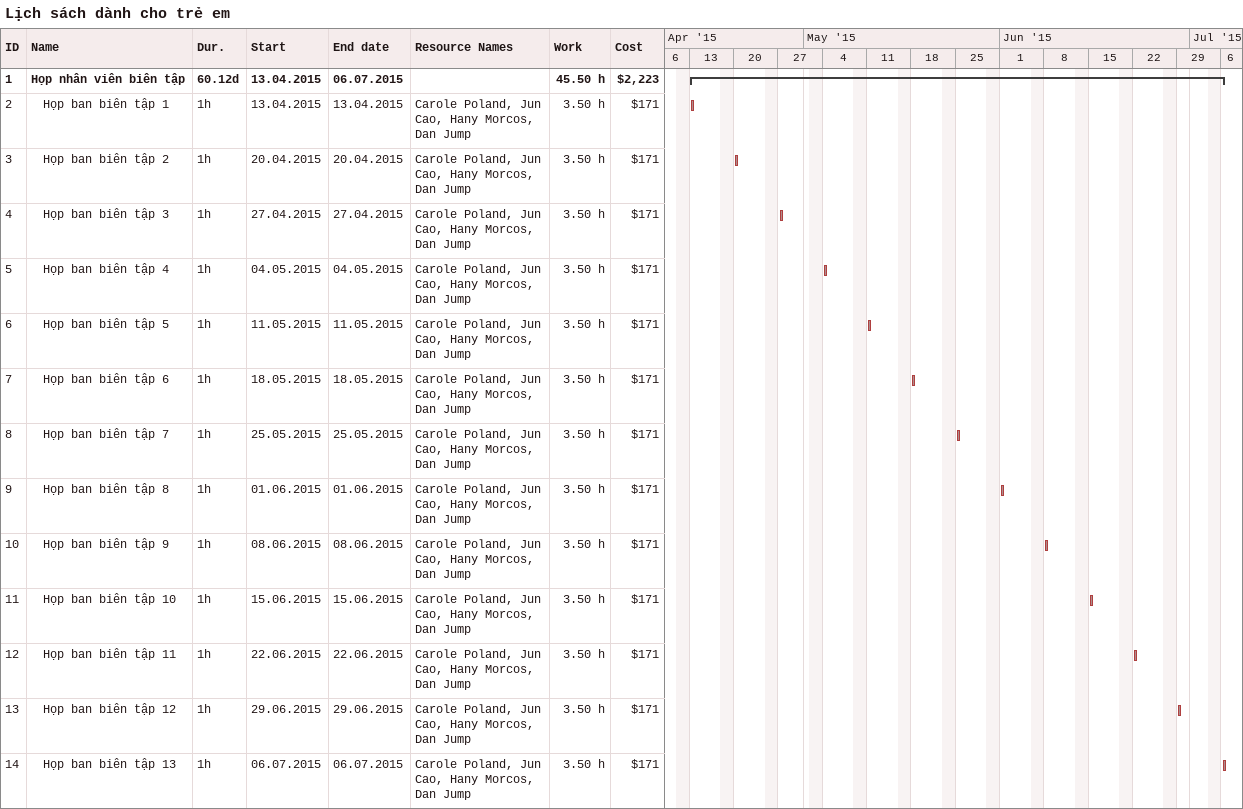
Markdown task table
Lịch sách dành cho trẻ em

| ID | Level | Task | Duration | Start | Finish | Resources | Work (h) | Cost ($) |
|---|---|---|---|---|---|---|---|---|
| 1 | 1 | **Họp nhân viên biên tập** | 60.12d | 2015-04-13 | 2015-07-06 |  | 45.50 | 2223 |
| 2 | 2 | Họp ban biên tập 1 | 1h | 2015-04-13 | 2015-04-13 | Carole Poland, Jun Cao, Hany Morcos, Dan Jump | 3.50 | 171 |
| 3 | 2 | Họp ban biên tập 2 | 1h | 2015-04-20 | 2015-04-20 | Carole Poland, Jun Cao, Hany Morcos, Dan Jump | 3.50 | 171 |
| 4 | 2 | Họp ban biên tập 3 | 1h | 2015-04-27 | 2015-04-27 | Carole Poland, Jun Cao, Hany Morcos, Dan Jump | 3.50 | 171 |
| 5 | 2 | Họp ban biên tập 4 | 1h | 2015-05-04 | 2015-05-04 | Carole Poland, Jun Cao, Hany Morcos, Dan Jump | 3.50 | 171 |
| 6 | 2 | Họp ban biên tập 5 | 1h | 2015-05-11 | 2015-05-11 | Carole Poland, Jun Cao, Hany Morcos, Dan Jump | 3.50 | 171 |
| 7 | 2 | Họp ban biên tập 6 | 1h | 2015-05-18 | 2015-05-18 | Carole Poland, Jun Cao, Hany Morcos, Dan Jump | 3.50 | 171 |
| 8 | 2 | Họp ban biên tập 7 | 1h | 2015-05-25 | 2015-05-25 | Carole Poland, Jun Cao, Hany Morcos, Dan Jump | 3.50 | 171 |
| 9 | 2 | Họp ban biên tập 8 | 1h | 2015-06-01 | 2015-06-01 | Carole Poland, Jun Cao, Hany Morcos, Dan Jump | 3.50 | 171 |
| 10 | 2 | Họp ban biên tập 9 | 1h | 2015-06-08 | 2015-06-08 | Carole Poland, Jun Cao, Hany Morcos, Dan Jump | 3.50 | 171 |
| 11 | 2 | Họp ban biên tập 10 | 1h | 2015-06-15 | 2015-06-15 | Carole Poland, Jun Cao, Hany Morcos, Dan Jump | 3.50 | 171 |
| 12 | 2 | Họp ban biên tập 11 | 1h | 2015-06-22 | 2015-06-22 | Carole Poland, Jun Cao, Hany Morcos, Dan Jump | 3.50 | 171 |
| 13 | 2 | Họp ban biên tập 12 | 1h | 2015-06-29 | 2015-06-29 | Carole Poland, Jun Cao, Hany Morcos, Dan Jump | 3.50 | 171 |
| 14 | 2 | Họp ban biên tập 13 | 1h | 2015-07-06 | 2015-07-06 | Carole Poland, Jun Cao, Hany Morcos, Dan Jump | 3.50 | 171 |
